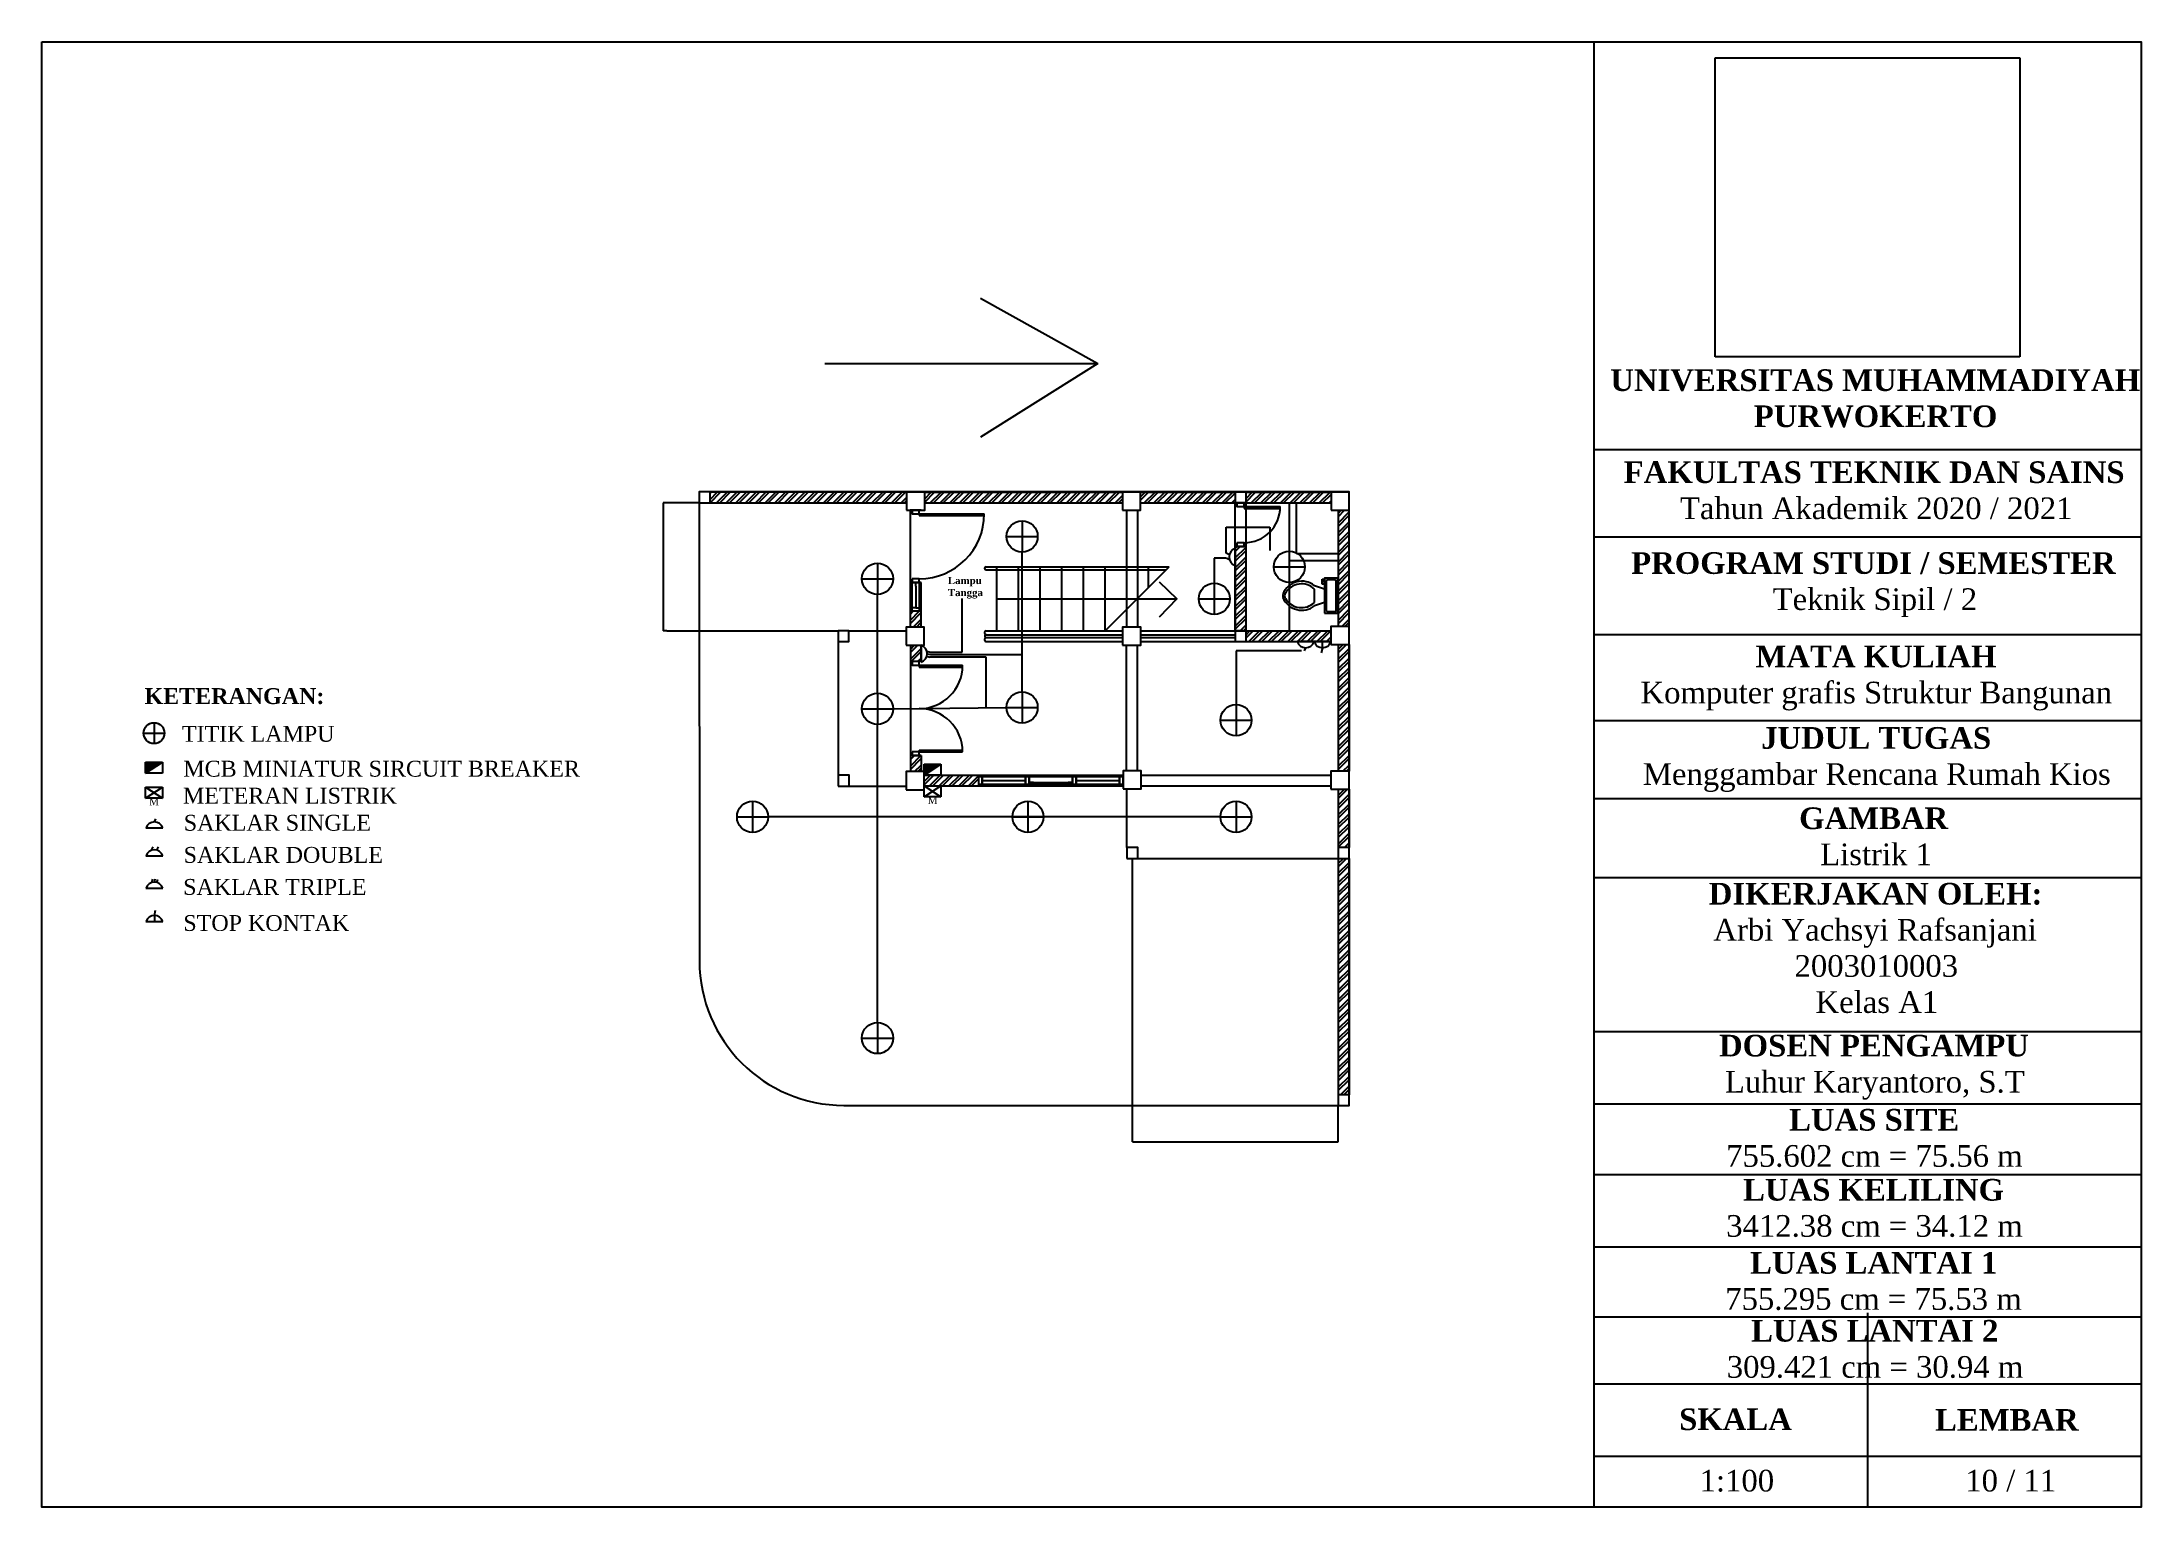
# Paper-space layout 'LISTRIK 1' of a CAD drawing. Header units: millimetres. Extents: x 4 to 294, y 3 to 206.
# The model-space entities are those that its viewports show. They can reach past a viewport. Long polylines and large blocks are cut down to what shows.
import ezdxf

# ---------------------------------------------------------------- set-up
doc = ezdxf.new("R2010")
doc.units = ezdxf.units.MM
doc.linetypes.add('ACAD_ISO03W100', pattern=[30, 12, -18])
doc.linetypes.add('ACAD_ISO05W100', pattern=[33, 24, -3, 0, -3, 0, -3])
for name, color, linetype in [('cetak', 250, 'Continuous'), ('dinding lantai 1', 60, 'Continuous'), ('kolom', 6, 'Continuous'), ('kusen lantai 1', 231, 'Continuous'), ('listrik lantai 1', 52, 'Continuous'), ('mata angin', 170, 'Continuous'), ('site', 60, 'Continuous')]:
    doc.layers.add(name, color=color, linetype=linetype)
doc.layers.get('0').off()
doc.styles.get("Standard").update_dxf_attribs({"font": 'arial.ttf'})
picture_1 = doc.add_image_def('image1.jpg', size_in_pixel=(571, 560))
pattern_1 = [(45, (-280.662, -174.909), (-6.735192, 6.735192), []), (45, (-276.172, -174.909), (-6.735192, 6.735192), [])]

# ---------------------------------------------------------------- blocks, each defined once
blk = doc.blocks.new('p90')
at = {"layer": 'kusen lantai 1'}
for p, q in [((2647.3, 1311.4), (2647.3, 1401.4)), ((2649.8, 1311.4), (2649.8, 1401.4)), ((2642.3, 1313.9), (2642.3, 1298.9)), ((2647.3, 1311.4), (2649.8, 1311.4)), ((2742.3, 1313.9), (2742.3, 1298.9))]:
    blk.add_line(p, q, dxfattribs=at)
for points in [[(2642.3, 1301.4), (2647.3, 1301.4), (2647.3, 1311.4), (2642.3, 1311.4)], [(2737.3, 1301.4), (2742.3, 1301.4), (2742.3, 1311.4), (2737.3, 1311.4)]]:
    blk.add_lwpolyline(points, close=True, dxfattribs=at)
blk.add_arc((2647.3, 1311.4), 90, 0, 90, dxfattribs=at)
blk = doc.blocks.new('j360')
at = {"layer": 'kusen lantai 1'}
for p, q in [((2800.7, 1404.6), (2800.7, 1389.6)), ((2805.7, 1397.1), (2865.7, 1397.1)), ((2935.7, 1397.1), (2995.7, 1397.1)), ((3000.7, 1404.6), (3000.7, 1389.6)), ((2874.4, 1394.6), (2870.7, 1394.6)), ((2874.4, 1394.6), (2930.7, 1394.6)), ((2876.7, 1393.4), (2924.7, 1393.4))]:
    blk.add_line(p, q, dxfattribs=at)
for points in [[(2800.7, 1392.1), (2805.7, 1392.1), (2805.7, 1402.1), (2800.7, 1402.1)], [(2805.7, 1392.1), (2865.7, 1392.1), (2865.7, 1402.1), (2805.7, 1402.1)], [(2865.7, 1392.1), (2870.7, 1392.1), (2870.7, 1402.1), (2865.7, 1402.1)], [(2870.7, 1392.1), (2930.7, 1392.1), (2930.7, 1402.1), (2870.7, 1402.1)], [(2930.7, 1392.1), (2935.7, 1392.1), (2935.7, 1402.1), (2930.7, 1402.1)], [(2935.7, 1392.1), (2995.7, 1392.1), (2995.7, 1402.1), (2935.7, 1402.1)], [(2995.7, 1392.1), (3000.7, 1392.1), (3000.7, 1402.1), (2995.7, 1402.1)], [(2870.7, 1392.1), (2876.7, 1392.1), (2876.7, 1394.6), (2870.7, 1394.6)], [(2924.7, 1392.1), (2930.7, 1392.1), (2930.7, 1394.6), (2924.7, 1394.6)]]:
    blk.add_lwpolyline(points, close=True, dxfattribs=at)
blk = doc.blocks.new('p290')
for centre, start, end in [((2503.2, 1311.4), 0, 90), ((2623.2, 1311.4), 90, 180)]:
    blk.add_arc(centre, 60, start, end)
at = {"layer": 'kusen lantai 1'}
for p, q in [((2503.2, 1311.4), (2503.2, 1371.4)), ((2505.7, 1311.4), (2505.7, 1371.4)), ((2620.7, 1311.4), (2620.7, 1371.4)), ((2623.2, 1311.4), (2623.2, 1371.4)), ((2498.2, 1313.9), (2498.2, 1298.9)), ((2503.2, 1311.4), (2505.7, 1311.4)), ((2620.7, 1311.4), (2623.2, 1311.4)), ((2628.2, 1313.9), (2628.2, 1298.9))]:
    blk.add_line(p, q, dxfattribs=at)
for points in [[(2498.2, 1301.4), (2503.2, 1301.4), (2503.2, 1311.4), (2498.2, 1311.4)], [(2623.2, 1301.4), (2628.2, 1301.4), (2628.2, 1311.4), (2623.2, 1311.4)]]:
    blk.add_lwpolyline(points, close=True, dxfattribs=at)
blk = doc.blocks.new('jb1')
at = {"layer": 'kusen lantai 1'}
for p, q in [((1275, 1064.9), (1315, 1064.9)), ((1275, 1054.9), (1275, 1064.9)), ((1280, 1059.9), (1275, 1059.9)), ((1315, 1054.9), (1275, 1054.9)), ((1280, 1059.9), (1310, 1059.9)), ((1310, 1059.9), (1310, 1064.9)), ((1310, 1059.9), (1310, 1054.9)), ((1315, 1067.4), (1315, 1052.4)), ((1315, 1064.9), (1315, 1054.9))]:
    blk.add_line(p, q, dxfattribs=at)
blk = doc.blocks.new('jwc')
at = {"layer": 'kusen lantai 1'}
for p, q in [((1750.7, 1457.9), (1735.7, 1457.9)), ((1748.2, 1452.9), (1748.2, 1450.4)), ((1748.2, 1452.9), (1798.2, 1452.9)), ((1748.2, 1450.4), (1798.2, 1450.4)), ((1750.7, 1397.9), (1735.7, 1397.9))]:
    blk.add_line(p, q, dxfattribs=at)
for points in [[(1738.2, 1457.9), (1738.2, 1452.9), (1748.2, 1452.9), (1748.2, 1457.9)], [(1738.2, 1402.9), (1738.2, 1397.9), (1748.2, 1397.9), (1748.2, 1402.9)]]:
    blk.add_lwpolyline(points, close=True, dxfattribs=at)
blk.add_arc((1748.2, 1452.9), 50, 270, 0, dxfattribs=at)
blk = doc.blocks.new('Toilet - top')
for p, q in [((-10, -8.5), (-8, -8.5)), ((-10, -9.5), (-10, -8.5)), ((-7, -9.5), (-10, -9.5)), ((-8, -8.5), (-8, -8)), ((-7, -8), (-7, -9.5)), ((-4, -8), (-6, -14)), ((4, -8), (6, -14)), ((9.5, -6), (9.5, -2)), ((4, -14), (-4, -14))]:
    blk.add_line(p, q)
blk.add_lwpolyline([(10.5, -8), (10.5, 0), (-10.5, 0), (-10.5, -8)], close=True)
for points in [[(-9.5, -2), (-9.5, -6)], [(8.5, -1), (-8.5, -1)], [(-8.5, -7), (8.5, -7)]]:
    blk.add_lwpolyline(points)
for centre, radius, start, end in [((-8.6, -1.9), 0.884, 81.8699, 188.1301), ((-8.6, -6.1), 0.884, 171.8699, 278.1301), ((8.6, -1.9), 0.884, 351.8699, 98.1301), ((8.6, -6.1), 0.884, 261.8699, 8.1301), ((3.5, -21.6), 12.2, 141.4691, 247.9714), ((4.2, -21.8), 11.3, 136.3677, 238.9468), ((-3.5, -21.6), 12.2, 292.0284, 38.5307), ((-4.2, -21.8), 11.3, 301.053, 43.6321), ((0, -27.9), 4, 245.7318, 294.2682), ((0, -29), 4, 254.8605, 285.1395)]:
    blk.add_arc(centre, radius, start, end)
blk = doc.blocks.new('am')
at = {"layer": 'mata angin'}
for p, q in [((-1033.1, 6364.1), (-870.5, 6273.4)), ((-1248.7, 6273.4), (-870.5, 6273.4)), ((-870.5, 6273.4), (-1033.1, 6171.5))]:
    blk.add_line(p, q, dxfattribs=at)
blk = doc.blocks.new('saklar')
at = {"layer": 'listrik lantai 1'}
for p, q in [((5548.2, 11289.5), (5548.2, 11246.4)), ((5526.6, 11268), (5569.8, 11268))]:
    blk.add_line(p, q, dxfattribs=at)
blk.add_circle((5548.2, 11268), 21.6, dxfattribs=at)
blk = doc.blocks.new('2')
at = {"layer": 'listrik lantai 1', "linetype": 'ACAD_ISO03W100'}
h = blk.add_hatch(color=256, dxfattribs=at)
h.dxf.hatch_style = 1
h.paths.add_polyline_path([(5455.1, 11474.1), (5455.1, 11458.9), (5478.4, 11474.1)])
blk.add_line((5455.1, 11458.9), (5478.4, 11474.1), dxfattribs=at)
blk.add_lwpolyline([(5455.1, 11474.1), (5478.4, 11474.1), (5478.4, 11458.9), (5455.1, 11458.9)], close=True, dxfattribs=at)
blk = doc.blocks.new('3')
at = {"layer": 'listrik lantai 1', "linetype": 'ACAD_ISO03W100'}
for p, q in [((5455.1, 11424.5), (5478.4, 11439.7)), ((5455.1, 11439.7), (5478.4, 11424.5))]:
    blk.add_line(p, q, dxfattribs=at)
blk.add_lwpolyline([(5455.1, 11439.7), (5478.4, 11439.7), (5478.4, 11424.5), (5455.1, 11424.5)], close=True, dxfattribs=at)
at = {"layer": 'listrik lantai 1', "linetype": 'ACAD_ISO03W100', "insert": (5460.1, 11424.7), "char_height": 10, "attachment_point": 1}
blk.add_mtext_dynamic_manual_height_columns('{\\fTimes New Roman|b0|i0|c0|p18;M}', width=23.855, gutter_width=12.5, heights=[0], dxfattribs=at)
blk = doc.blocks.new('SAKLARR')
at = {"layer": 'listrik lantai 1', "linetype": 'ACAD_ISO03W100'}
blk.add_line((5455.1, 11388.2), (5478.4, 11388.2), dxfattribs=at)
at = {"layer": 'listrik lantai 1'}
blk.add_arc((5466.8, 11384.3), 12.3, 18.4946, 161.5054, dxfattribs=at)
blk = doc.blocks.new('4')
at = {"layer": 'listrik lantai 1'}
blk.add_line((5466.8, 11396.6), (5468.8, 11401.1), dxfattribs=at)
blk.add_blockref('SAKLARR', (0, 0), dxfattribs=at)
blk = doc.blocks.new('5')
at = {"layer": 'listrik lantai 1'}
for p, q in [((5462.9, 11357.4), (5465, 11362)), ((5469.9, 11357.6), (5472.2, 11362.1))]:
    blk.add_line(p, q, dxfattribs=at)
blk.add_blockref('SAKLARR', (0, -38.6), dxfattribs=at)
blk = doc.blocks.new('6')
at = {"layer": 'listrik lantai 1'}
for p, q in [((5463.2, 11312.7), (5464.4, 11317.2)), ((5466.8, 11313.2), (5467.8, 11317.6)), ((5470.2, 11312.7), (5471.5, 11317))]:
    blk.add_line(p, q, dxfattribs=at)
blk.add_blockref('SAKLARR', (0, -83.4), dxfattribs=at)
blk = doc.blocks.new('7')
at = {"layer": 'listrik lantai 1'}
for q in [(5468.5, 11274.3), (5466.8, 11258.7)]:
    blk.add_line((5466.8, 11267.1), q, dxfattribs=at)
blk.add_blockref('SAKLARR', (0, -129.5), dxfattribs=at)

msp = doc.modelspace()

# ---------------------------------------------------------------- hatches: boundary and pattern name
at = {"layer": 'dinding lantai 1'}
h = msp.add_hatch(dxfattribs=at)
h.set_pattern_fill('ANSI32', color=256)
h.set_pattern_definition(pattern_1)
h.paths.add_polyline_path([(823.167, 4061.244), (550.833, 4061.205), (550.833, 4046.548), (823.167, 4046.411)])
h.paths.add_polyline_path([(1122.115, 4061.288), (848.167, 4061.248), (848.167, 4046.385), (1122.115, 4046.385)])
h.paths.add_polyline_path([(1435.628, 4036.385), (1420.628, 4036.385), (1420.628, 3875.339), (1435.628, 3875.339)])
h.paths.add_polyline_path([(1435.868, 3850.339), (1420.872, 3850.339), (1420.872, 3674.974), (1435.868, 3674.974)])
h.paths.add_polyline_path([(1435.868, 3649.974), (1420.868, 3649.974), (1420.868, 3569.347), (1435.868, 3569.347)])
h.paths.add_polyline_path([(922.799, 3669.625), (847.355, 3669.625), (847.355, 3654.625), (922.799, 3654.625)])
h.paths.add_polyline_path([(843.197, 3849.424), (828.296, 3849.424), (828.296, 3826.644), (843.197, 3826.644)])
h.paths.add_polyline_path([(843.296, 3896.367), (828.296, 3896.367), (828.296, 3874.424), (843.296, 3874.424)])
h.paths.add_polyline_path([(843.197, 3696.644), (828.296, 3696.644), (828.296, 3674.393), (843.296, 3674.393)])
h.paths.add_polyline_path([(1410.822, 3869.424), (1293.172, 3869.424), (1293.172, 3854.424), (1410.822, 3854.424)])
h.paths.add_polyline_path([(1293.176, 3986.288), (1278.103, 3986.288), (1278.172, 3869.424), (1293.172, 3869.424)])
h.paths.add_polyline_path([(719.104, 3415.124), (878.778, 3415.124), (878.778, 3472.774), (719.104, 3472.774)], flags=9)
h.paths.add_polyline_path([(1215.347, 3380.307), (1375.41, 3380.307), (1375.41, 3482.957), (1215.347, 3482.957)], flags=9)
h.paths.add_polyline_path([(1168.759, 3581.972), (1359.832, 3581.972), (1359.832, 3639.622), (1168.759, 3639.622)], flags=9)
h.paths.add_polyline_path([(1215.723, 3737.842), (1322.254, 3737.842), (1322.254, 3795.492), (1215.723, 3795.492)], flags=9)
h.paths.add_polyline_path([(929.989, 3744.652), (1091.901, 3744.652), (1091.901, 3802.302), (929.989, 3802.302)], flags=9)
h.paths.add_polyline_path([(731.627, 3721.011), (823.207, 3721.011), (823.207, 3823.661), (731.627, 3823.661)], flags=9)
h.paths.add_polyline_path([(936.913, 3953.052), (1098.826, 3953.052), (1098.826, 4010.702), (936.913, 4010.702)], flags=9)
h.paths.add_polyline_path([(579.295, 3944.417), (776.675, 3944.417), (776.675, 4002.067), (579.295, 4002.067)], flags=9)
h = msp.add_hatch(dxfattribs=at)
h.set_pattern_fill('ANSI32', color=256)
h.set_pattern_definition(pattern_1)
h.paths.add_polyline_path([(1278.178, 4061.306), (1147.115, 4061.306), (1147.115, 4046.306), (1278.178, 4046.306)])
h.paths.add_polyline_path([(1411.008, 4061.313), (1293.178, 4061.313), (1293.178, 4046.313), (1411.008, 4046.313)])
h.paths.add_polyline_path([(1435.868, 3554.347), (1420.868, 3554.347), (1420.868, 3226.995), (1435.868, 3226.995)])

# ---------------------------------------------------------------- linework, layer by layer
for p, q in [((1278.172, 3869.424), (1278.172, 4046.311)), ((933.172, 3957.904), (1186.626, 3957.878)), ((933.172, 3953.904), (1182.627, 3953.878)), ((948.172, 3869.424), (948.172, 3957.904)), ((978.172, 3869.424), (978.172, 3957.901)), ((1008.172, 3869.424), (1008.172, 3957.898)), ((1038.172, 3869.424), (1038.172, 3957.894)), ((1068.172, 3869.424), (1068.172, 3957.891)), ((1098.172, 3869.424), (1098.172, 3957.888)), ((1128.172, 3899.424), (1128.173, 3957.884)), ((1158.172, 3929.424), (1158.172, 3957.881)), ((1278.12, 3957.868), (1278.172, 3957.868)), ((948.172, 3913.664), (1197.433, 3913.664)), ((933.172, 3863.924), (1122.313, 3863.924)), ((933.172, 3859.924), (1122.313, 3859.924)), ((1147.313, 3863.924), (1278.172, 3863.924)), ((1147.313, 3859.924), (1278.172, 3859.924))]:
    msp.add_line(p, q, dxfattribs=at)
at = {"layer": 'dinding lantai 1', "linetype": 'ACAD_ISO05W100'}
msp.add_line((1098.172, 3869.424), (1186.626, 3957.878), dxfattribs=at)
at = {"layer": 'dinding lantai 1'}
msp.add_lwpolyline([(1172.941, 3937.156), (1197.433, 3913.664), (1172.941, 3888.13)], dxfattribs=at)
for centre, radius, start, end in [((933.172, 3955.904), 2, 89.988011, 270), ((933.61, 3866.674), 2.785, 99.04679, 279.04679), ((933.61, 3857.174), 2.785, 99.04679, 279.04679), ((933.234, 3861.924), 2.001, 79.175466, 268.222256)]:
    msp.add_arc(centre, radius, start, end, dxfattribs=at)
at = {"layer": 'kolom'}
for points in [[(535.833, 4046.554), (550.833, 4046.554), (550.833, 4061.554), (535.833, 4061.554)], [(823.167, 4036.411), (848.167, 4036.411), (848.167, 4061.411), (823.167, 4061.411)], [(1122.115, 4036.385), (1147.115, 4036.385), (1147.115, 4061.385), (1122.115, 4061.385)], [(1278.178, 4046.311), (1293.178, 4046.311), (1293.178, 4061.311), (1278.178, 4061.311)], [(1411.008, 4036.385), (1436.008, 4036.385), (1436.008, 4061.385), (1411.008, 4061.385)], [(728.301, 3854.347), (743.301, 3854.347), (743.301, 3869.347), (728.301, 3869.347)], [(822.304, 3849.424), (847.304, 3849.424), (847.304, 3874.424), (822.304, 3874.424)], [(1122.313, 3849.424), (1147.313, 3849.424), (1147.313, 3874.424), (1122.313, 3874.424)], [(1278.172, 3854.424), (1293.172, 3854.424), (1293.172, 3869.424), (1278.172, 3869.424)], [(1410.822, 3850.339), (1435.822, 3850.339), (1435.822, 3875.339), (1410.822, 3875.339)], [(728.327, 3654.287), (743.327, 3654.287), (743.327, 3669.287), (728.327, 3669.287)], [(822.355, 3649.393), (847.355, 3649.393), (847.355, 3674.393), (822.355, 3674.393)], [(1122.831, 3650.417), (1147.831, 3650.417), (1147.831, 3675.417), (1122.831, 3675.417)], [(1410.872, 3649.974), (1435.872, 3649.974), (1435.872, 3674.974), (1410.872, 3674.974)], [(1128.317, 3554.35), (1143.317, 3554.35), (1143.317, 3569.35), (1128.317, 3569.35)], [(1420.868, 3554.347), (1435.868, 3554.347), (1435.868, 3569.347), (1420.868, 3569.347)], [(1420.868, 3211.995), (1435.868, 3211.995), (1435.868, 3226.995), (1420.868, 3226.995)]]:
    msp.add_lwpolyline(points, close=True, dxfattribs=at)
at = {"layer": 'listrik lantai 1', "linetype": 'ACAD_ISO03W100'}
for p, q in [((983.016, 3784.76), (983.016, 3978.445)), ((1265.138, 3969.826), (1249.273, 3969.826)), ((1249.273, 3969.826), (1249.273, 3935.227)), ((782.802, 3782.863), (782.802, 3919.805)), ((900.01, 3839.98), (900.01, 3914.174)), ((855.625, 3839.98), (900.01, 3839.98)), ((1370.051, 3841.448), (1279.352, 3841.448)), ((1279.352, 3841.448), (1279.352, 3767.097)), ((933.462, 3832.923), (855.424, 3832.923)), ((856.028, 3836.552), (983.215, 3836.552)), ((933.462, 3762.859), (933.462, 3832.923)), ((804.365, 3761.3), (961.453, 3763.197)), ((782.802, 3327.087), (782.802, 3739.737)), ((969.61, 3611.717), (631.358, 3611.717)), ((1257.789, 3611.717), (969.61, 3611.717))]:
    msp.add_line(p, q, dxfattribs=at)
at = {"layer": 'listrik lantai 1'}
for p, q in [((-233.694, 3727.711), (-204.785, 3727.711)), ((-219.239, 3742.165), (-219.239, 3713.256))]:
    msp.add_line(p, q, dxfattribs=at)
at = {"layer": 'listrik lantai 1', "linetype": 'ACAD_ISO03W100'}
msp.add_lwpolyline([(1265.551, 3976.986), (1265.551, 4012.946), (1326.286, 4012.946), (1326.286, 3980.584)], dxfattribs=at)
at = {"layer": 'listrik lantai 1'}
msp.add_circle((-219.239, 3727.711), 14.454, dxfattribs=at)
at = {"layer": 'site'}
for p, q in [((536.179, 4046.554), (485.833, 4046.554)), ((550.825, 4046.548), (823.159, 4046.411)), ((550.833, 4061.548), (823.167, 4061.411)), ((848.167, 4061.385), (1122.115, 4061.385)), ((848.167, 4046.385), (1122.115, 4046.385)), ((1147.115, 4061.306), (1278.178, 4061.306)), ((1147.115, 4046.306), (1278.178, 4046.306)), ((1292.862, 4061.313), (1410.662, 4061.313)), ((1292.862, 4046.313), (1410.662, 4046.313)), ((1293.172, 3869.424), (1293.178, 4046.311)), ((1353.173, 3869.424), (1353.173, 4046.313)), ((1363.173, 3976.313), (1363.173, 4046.313)), ((828.296, 3874.424), (828.296, 4036.411)), ((1128.328, 3874.432), (1128.328, 4036.391)), ((1143.328, 3874.432), (1143.328, 4036.391)), ((1420.628, 4036.334), (1420.628, 3875.339)), ((1435.628, 4036.334), (1435.628, 3875.339)), ((1278.103, 3986.288), (1278.172, 3869.424)), ((1420.628, 3966.313), (1353.173, 3966.313)), ((1363.173, 3976.313), (1420.628, 3976.313)), ((843.296, 3874.424), (843.296, 3936.367)), ((490.886, 3869.335), (728.301, 3869.335)), ((743.301, 3869.347), (822.304, 3869.347)), ((933.172, 3869.424), (1122.313, 3869.424)), ((1147.313, 3869.424), (1410.822, 3869.424)), ((728.301, 3854.347), (728.301, 3669.287)), ((828.296, 3849.424), (828.296, 3674.393)), ((933.172, 3854.424), (1122.313, 3854.424)), ((1127.313, 3849.424), (1127.313, 3675.417)), ((1142.313, 3849.424), (1142.313, 3675.417)), ((1147.313, 3854.424), (1410.822, 3854.424)), ((1420.872, 3850.336), (1420.872, 3674.972)), ((1435.872, 3850.336), (1435.872, 3674.972)), ((843.197, 3696.644), (843.296, 3674.393)), ((847.359, 3669.625), (1122.822, 3669.625)), ((743.327, 3654.287), (822.355, 3654.287)), ((847.359, 3654.625), (1122.822, 3654.625)), ((1128.317, 3569.35), (1128.317, 3650.417)), ((1147.831, 3654.625), (1410.872, 3654.625)), ((1420.868, 3649.974), (1420.868, 3569.347)), ((1435.868, 3649.974), (1435.868, 3569.347)), ((1135.833, 3161.995), (1135.833, 3554.352)), ((1143.317, 3554.35), (1420.868, 3554.347)), ((1420.868, 3554.347), (1420.868, 3226.995)), ((1435.868, 3554.347), (1435.868, 3226.995)), ((1420.868, 3161.995), (1420.868, 3211.995))]:
    msp.add_line(p, q, dxfattribs=at)
at = {"layer": 'site', "linetype": 'ACAD_ISO03W100'}
for p, q in [((485.833, 4046.554), (485.833, 3869.335)), ((490.886, 3869.335), (485.833, 3869.335)), ((843.197, 3826.644), (843.197, 3849.424)), ((1147.831, 3669.625), (1410.872, 3669.625)), ((1135.833, 3161.995), (1420.868, 3161.995))]:
    msp.add_line(p, q, dxfattribs=at)
at = {"layer": 'site'}
msp.add_lwpolyline([(535.833, 4061.554), (536.179, 3412.345, 0.41390113), (736.179, 3212.345), (1435.868, 3212.346), (1435.868, 4061.684)], format="xyb", close=True, dxfattribs=at)

# ---------------------------------------------------------------- block references
at = {"layer": 'dinding lantai 1', "xscale": 2.31229659206, "yscale": 2.31229659206, "zscale": 2.31229659206, "rotation": 270}
msp.add_blockref('Toilet - top', (1420.448, 3917.869), dxfattribs=at)
at = {"layer": 'kusen lantai 1'}
for name, p in [('jwc', (-457.56, 2588.408)), ('j360', (-1877.875, 2264.941))]:
    msp.add_blockref(name, p, dxfattribs=at)
at = {"layer": 'kusen lantai 1', "rotation": 270}
for name, p in [('p90', (-470.746, 6678.655)), ('jb1', (-224.188, 5211.388)), ('p290', (-470.729, 6324.842))]:
    msp.add_blockref(name, p, dxfattribs=at)
at = {"layer": 'listrik lantai 1'}
for name, p in [('saklar', (-4565.192, -7267.969)), ('saklar', (-4765.406, -7326.609)), ('saklar', (-4195.035, -7310.108)), ('saklar', (-4298.935, -7354.313)), ('saklar', (-4765.406, -7506.677)), ('saklar', (-4565.192, -7504.78)), ('saklar', (-4268.856, -7522.443)), ('2', (-5686.008, -7786.436)), ('2', (-4607.737, -7789.293)), ('3', (-5686.008, -7786.977)), ('3', (-4607.737, -7785.036)), ('4', (-5685.467, -7791.842)), ('saklar', (-4938.413, -7656.26)), ('saklar', (-4557.035, -7656.26)), ('saklar', (-4268.856, -7656.26)), ('5', (-5685.467, -7791.842)), ('6', (-5685.467, -7791.842)), ('7', (-5685.467, -7791.842)), ('saklar', (-4765.406, -7962.453))]:
    msp.add_blockref(name, p, dxfattribs=at)
for name, p, rotation in [('5', (12627.685, -1495.221), 90), ('6', (-10461.581, 9304.4), 270), ('4', (6842.571, 15242.58), 180), ('7', (6865.917, 15113.087), 180)]:
    msp.add_blockref(name, p, dxfattribs=dict(at, rotation=rotation))
at = {"layer": 'mata angin'}
msp.add_blockref('am', (1958.639, -2033.985), dxfattribs=at)

# ---------------------------------------------------------------- texts
at = {"layer": 'listrik lantai 1', "linetype": 'ACAD_ISO03W100', "attachment_point": 1}
for s, width, heights, insert, char_height in [('{\\fTimes New Roman|b1|i0|c0|p18;Lampu \\PTangga}', 229.75359, [100.144], (880.149, 3944.034), 10), ('{\\fTimes New Roman|b0|i0|c0|p18;MCB MINIATUR SIRCUIT BREAKER}', 674.36006, [46.431], (-178.622, 3689.447), 22)]:
    msp.add_mtext_dynamic_manual_height_columns(s, width=width, gutter_width=12.5, heights=heights, dxfattribs=dict(at, insert=insert, char_height=char_height))
at = {"layer": 'listrik lantai 1', "char_height": 22, "attachment_point": 1}
for s, width, heights, insert in [('{\\fTimes New Roman|b1|i0|c0|p18;KETERANGAN:}', 475.80631, [0], (-232.516, 3789.988)), ('{\\fTimes New Roman|b0|i0|c0|p18;TITIK LAMPU}', 461.60454, [0], (-180.528, 3737.751)), ('{\\fTimes New Roman|b0|i0|c0|p18;METERAN LISTRIK}', 348.85239, [44.622], (-179.112, 3652.106)), ('{\\fTimes New Roman|b0|i0|c0|p18;SAKLAR SINGLE}', 352.2986, [0], (-178.057, 3614.602)), ('{\\fTimes New Roman|b0|i0|c0|p18;SAKLAR DOUBLE}', 290.06834, [0], (-178.189, 3570.117)), ('{\\fTimes New Roman|b0|i0|c0|p18;SAKLAR TRIPLE}', 252.97816, [0], (-178.841, 3525.778)), ('{\\fTimes New Roman|b0|i0|c0|p18;STOP KONTAK}', 282.15808, [0], (-178.622, 3475.838))]:
    msp.add_mtext_dynamic_manual_height_columns(s, width=width, gutter_width=12.5, heights=heights, dxfattribs=dict(at, insert=insert))

psp = doc.layouts.new('LISTRIK 1')

# ---------------------------------------------------------------- linework, layer by layer
at = {"layer": 'cetak'}
for p, q in [((218.52, 149.82), (294.3, 149.82)), ((218.52, 137.75), (294.3, 137.75)), ((218.52, 124.21), (294.3, 124.21)), ((218.52, 112.32), (294.3, 112.32)), ((218.52, 101.5), (294.3, 101.5)), ((218.52, 90.56), (294.3, 90.56)), ((218.52, 69.23), (294.3, 69.23)), ((218.52, 59.23), (294.3, 59.23)), ((218.52, 49.46), (294.3, 49.46)), ((218.52, 39.45), (294.3, 39.45)), ((218.52, 29.72), (294.3, 29.72)), ((256.41, 30.31), (256.41, 3.41)), ((218.52, 20.47), (294.3, 20.47)), ((218.52, 10.47), (294.3, 10.47))]:
    psp.add_line(p, q, dxfattribs=at)
for points in [[(3.58, 206.24), (294.3, 206.24), (294.3, 3.41), (3.58, 3.41)], [(3.58, 206.24), (218.52, 206.24), (218.52, 3.41), (3.58, 3.41)]]:
    psp.add_lwpolyline(points, close=True, dxfattribs=at)

# ---------------------------------------------------------------- texts
at = {"layer": 'cetak', "char_height": 3, "attachment_point": 1}
for s, width, insert in [('{\\fTimes New Roman|b1|i0|c0|p18;\\W1.8324; \\W1;UNIVERSITAS MUHAMMADIYAH \\P\\W9.6857;  \\W1;PURWOKERTO}', 75.7768, (218.72, 160.92)), ('{\\fTimes New Roman|b1|i0|c0|p18;\\W3.6468; \\W1;FAKULTAS TEKNIK DAN SAINS\\fTimes New Roman|b0|i0|c0|p18;\\P\\W5.2608;  \\W1;Tahun Akademik 2020 / 2021}', 75.7768, (218.52, 148.18)), ('{\\fTimes New Roman|b1|i0|c0|p18;\\W4.557; \\W1;PROGRAM STUDI / SEMESTER\\P\\fTimes New Roman|b0|i0|c0|p18;\\W7.2855;   \\W1;Teknik Sipil / 2}', 75.7768, (218.52, 135.6)), ('{\\fTimes New Roman|b1|i0|c0|p18;\\W9.7463;  \\W1;MATA KULIAH\\P\\fTimes New Roman|b0|i0|c0|p18;\\W5.4269; \\W1;Komputer grafis Struktur Bangunan}', 75.7768, (218.83, 122.67)), ('{\\fTimes New Roman|b1|i0|c0|p18;\\W6.7277;   \\W1;JUDUL TUGAS\\P\\fTimes New Roman|b0|i0|c0|p18;\\W5.713; \\W1;Menggambar Rencana Rumah Kios}', 75.7768, (218.83, 111.39)), ('{\\fTimes New Roman|b1|i0|c0|p18;\\W8.364;   \\W1;GAMBAR\\P\\fTimes New Roman|b0|i0|c0|p18;\\W9.2214;   \\W1;Listrik 1}', 75.7768, (218.52, 100.27)), ('{\\fTimes New Roman|b1|i0|c0|p18;\\W6.9723;  \\W1;DIKERJAKAN OLEH:\\P\\fTimes New Roman|b0|i0|c0|p18;\\W7.2525;  \\W1;Arbi Yachsyi Rafsanjani\\P\\W8.1407;   \\W1;2003010003\\P\\W8.9974;   \\W1;Kelas A1}', 75.7768, (218.64, 89.82)), ('{\\fTimes New Roman|b1|i0|c0|p18;\\W7.6276;  \\W1;DOSEN PENGAMPU\\P\\fTimes New Roman|b0|i0|c0|p18;\\W7.9869;  \\W1;Luhur Karyantoro, S.T}', 75.7768, (218.57, 68.79)), ('{\\fTimes New Roman|b1|i0|c0|p18;\\W7.9575;   \\W1;LUAS SITE\\P\\fTimes New Roman|b0|i0|c0|p18;\\W8.0845;  \\W1;755.602 cm = 75.56 m}', 75.7768, (218.52, 58.52)), ('{\\fTimes New Roman|b1|i0|c0|p18;\\W9.1237;  \\W1;LUAS KELILING\\P\\fTimes New Roman|b0|i0|c0|p18;\\W8.088;  \\W1;3412.38 cm = 34.12 m}', 75.7768, (218.52, 48.83)), ('{\\fTimes New Roman|b1|i0|c0|p18;\\W9.6076;  \\W1;LUAS LANTAI 1\\P\\fTimes New Roman|b0|i0|c0|p18;\\W8.0845;  \\W1;755.295 cm = 75.53 m}', 75.7768, (218.39, 38.71)), ('{\\fTimes New Roman|b1|i0|c0|p18;\\W9.5798;  \\W1;LUAS LANTAI 2\\P\\fTimes New Roman|b0|i0|c0|p18;\\W8.088;  \\W1;309.421 cm = 30.94 m}', 75.7768, (218.6, 29.31)), ('{\\fTimes New Roman|b1|i0|c0|p18;\\W5.1524;  \\W1;SKALA}', 37.8884, (218.65, 17.06)), ('{\\fTimes New Roman|b1|i0|c0|p18;\\W8.3107; \\W1;LEMBAR}', 37.8884, (256.36, 16.97)), ('{\\fTimes New Roman|b0|i0|c0|p18;\\W6.4283;  \\W1;1:100}', 37.8884, (218.6, 8.56)), ('{\\fTimes New Roman|b0|i0|c0|p18;\\W6.0147;  \\W1;10 / 11}', 37.8884, (256.33, 8.56))]:
    psp.add_mtext_dynamic_manual_height_columns(s, width=width, gutter_width=12.5, heights=[0], dxfattribs=dict(at, insert=insert))

# ---------------------------------------------------------------- pictures from other files: only their frames are drawn
at = {"layer": 'cetak'}
image = psp.add_image(picture_1, insert=(235.31, 162.65), size_in_units=(42.2, 41.39), dxfattribs=at)
image.dxf.flags = 7

# ---------------------------------------------------------------- viewports
at = {"layer": 'listrik lantai 1', "linetype": 'ACAD_ISO03W100'}
psp.add_viewport(center=(111.05, 104.82), size=(214.94, 202.8239), view_center_point=(700.281, 3670.391), view_height=2028.23947, dxfattribs=at)

doc.saveas('drawing.dxf')
